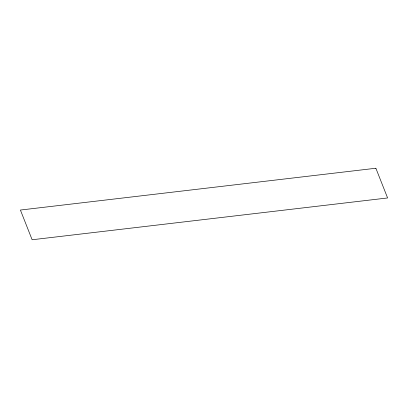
<?xml version="1.0" encoding="UTF-8"?>
<svg xmlns="http://www.w3.org/2000/svg" width="408" height="408" viewBox="0 0 408 408"><rect width="100%" height="100%" fill="white"/><g stroke="black" fill="none" stroke-linecap="round" stroke-linejoin="round"><path stroke-width="0.61" d="M375.87 168.244L20.4 210.044L32.13 239.756L387.6 197.957L375.87 168.244"/></g></svg>
